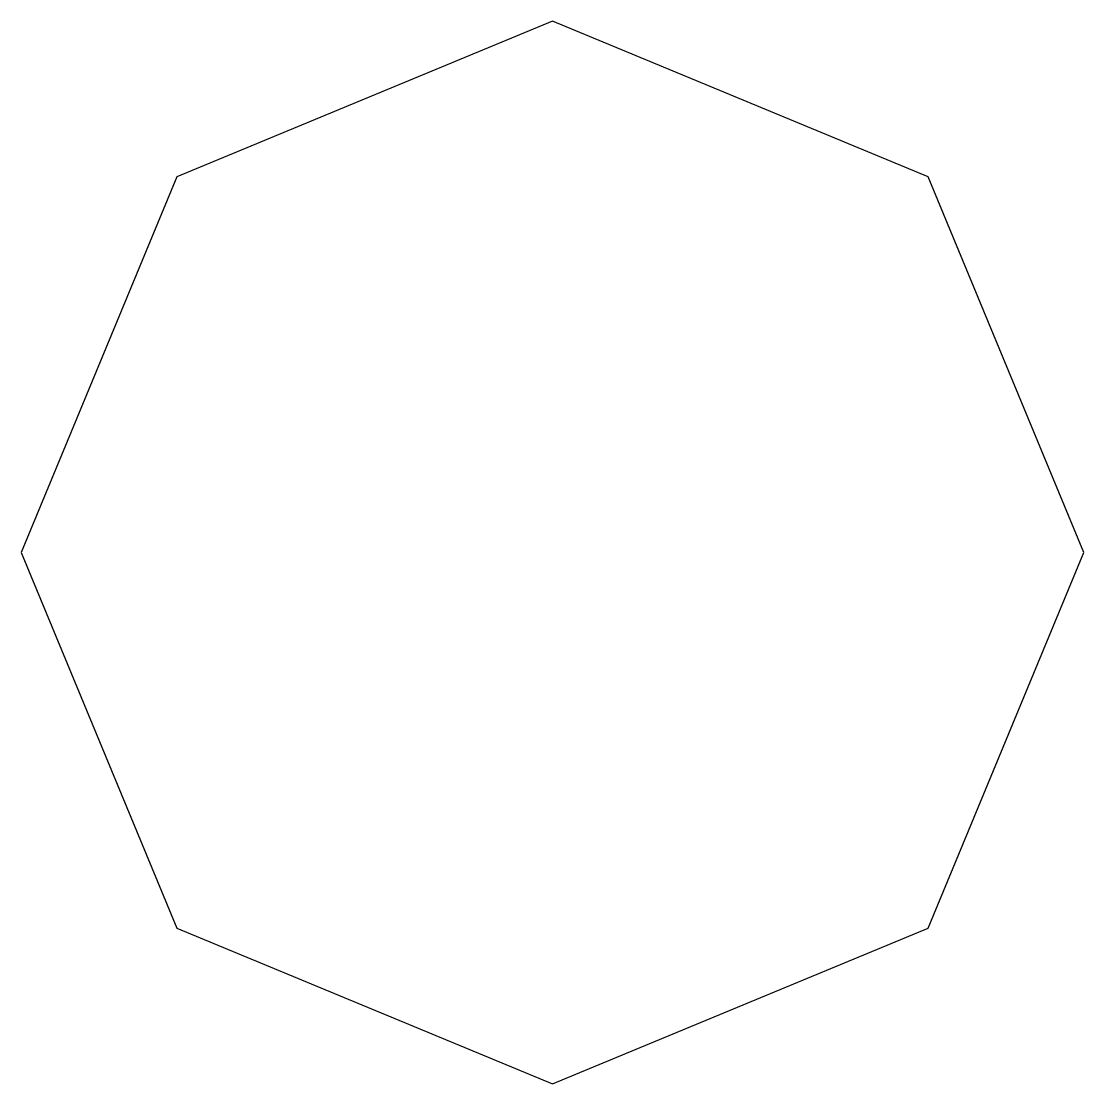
# Model space of a CAD drawing. Extents: x -297 to 225, y -162 to 184.
# Drawn here: x 50.038 to 50.715, y 19.618 to 20.296 of the extents above.
import ezdxf

# ---------------------------------------------------------------- set-up
doc = ezdxf.new("R2010")
doc.units = 0

msp = doc.modelspace()

# ---------------------------------------------------------------- linework, layer by layer
at = {"layer": 'Botom'}
for p, q in [((50.3763, 20.2958), (50.136827, 20.196607)), ((50.615773, 20.196607), (50.3763, 20.2958)), ((50.3763, 20.2958), (50.3763, 20.2958)), ((50.136827, 20.196607), (50.037634, 19.957134)), ((50.714966, 19.957134), (50.615773, 20.196607)), ((50.037634, 19.957134), (50.136827, 19.717661)), ((50.615773, 19.717661), (50.714966, 19.957134)), ((50.136827, 19.717661), (50.3763, 19.618468)), ((50.3763, 19.618468), (50.615773, 19.717661))]:
    msp.add_line(p, q, dxfattribs=at)

doc.saveas('drawing.dxf')
